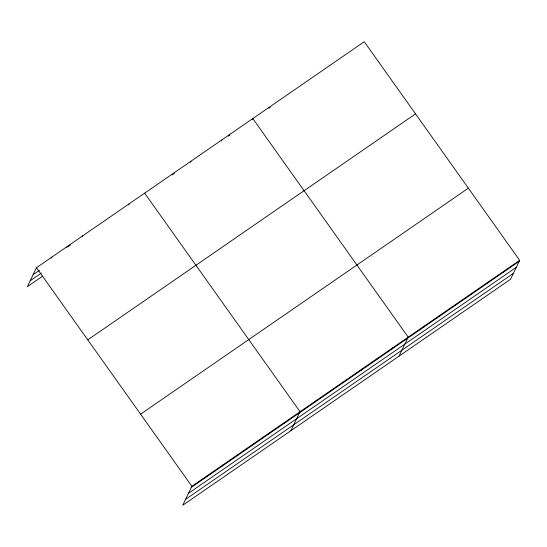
<?xml version="1.0" encoding="UTF-8"?>
<svg xmlns="http://www.w3.org/2000/svg" width="547" height="547" viewBox="0 0 547 547"><rect width="100%" height="100%" fill="white"/><g stroke="black" fill="none" stroke-linecap="round" stroke-linejoin="round"><path stroke-width="0.82" d="M519.65 260.31L191.874 486.297L182.746 505.271L510.522 279.278L519.65 260.31L364.254 41.729L36.478 267.722L27.35 286.69L42.803 276.037M51.411 258.143L51.931 257.069M66.864 247.49L67.384 246.417M82.317 236.837L82.836 235.764M128.675 204.872L129.195 203.799M190.486 162.261L190.999 161.187M221.391 140.948L221.904 139.875M252.29 119.643L252.81 118.569L408.206 337.143L399.078 356.111M206.814 476.717L207.327 475.644M222.267 466.065L222.779 464.991M237.719 455.412L238.232 454.338M253.165 444.759L253.685 443.685M268.618 434.106L269.138 433.033M284.071 423.453L284.59 422.373M290.915 430.694L300.043 411.72L144.647 193.146M314.976 402.141L315.496 401.067M330.429 391.488L330.949 390.414M345.882 380.835L346.401 379.762M361.335 370.182L361.847 369.109M376.787 359.529L377.3 358.456M392.24 348.87L392.753 347.796M423.61 327.243L424.13 326.169M439.528 316.269L440.048 315.195M455.453 305.288L455.966 304.214M471.37 294.313L471.89 293.24M487.295 283.332L487.808 282.259M503.213 272.358L503.732 271.285M68.272 246.519L70.378 245.07M172.223 174.849L174.329 173.399M228.414 136.107L229.815 135.136M268.905 108.19L270.286 107.233M33.121 274.703L39.439 270.341M30.194 280.789L41.428 273.035M87.759 339.851L415.535 113.865M140.593 414.168L468.369 188.175M191.361 487.37L519.13 261.384M188.517 493.278L516.293 267.285M185.59 499.363L513.366 273.37M36.478 267.722L191.874 486.297"/></g></svg>
